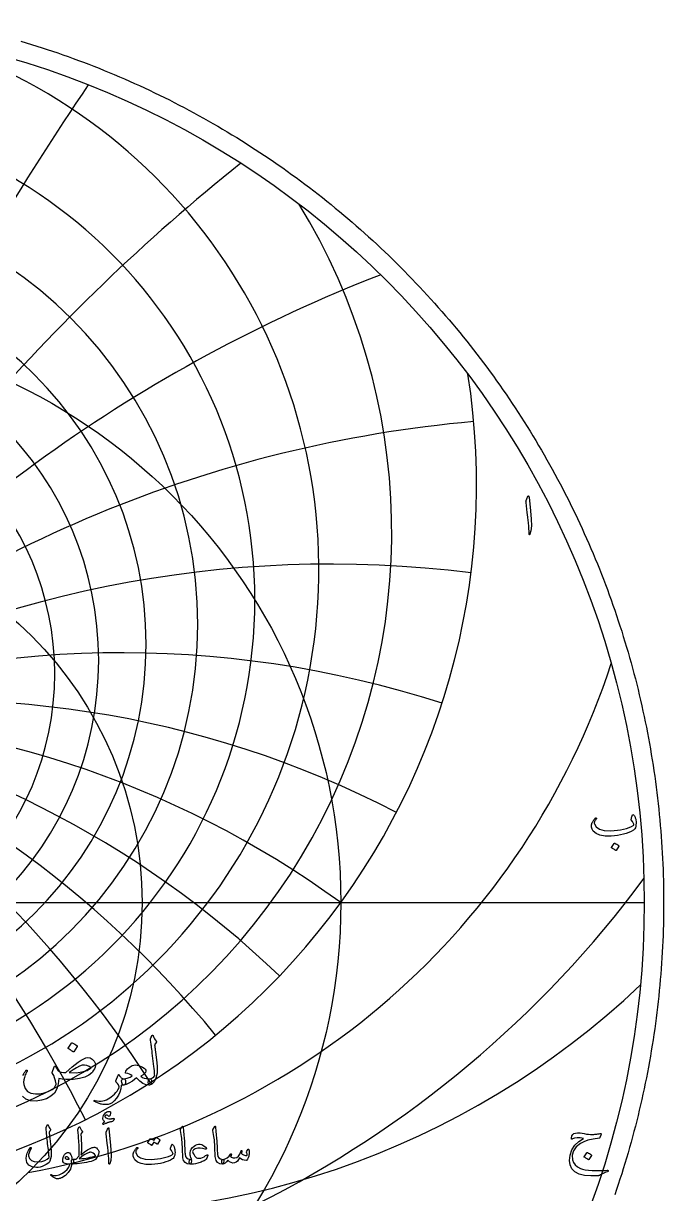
# Model space of a CAD drawing. Header units: millimetres. Extents: x -68 to 68, y -68 to 70.
# Drawn here: x 19.7 to 68.5, y -22.2 to 67 of the extents above; entities that cross this region are included whole.
import ezdxf

# ---------------------------------------------------------------- set-up
doc = ezdxf.new("R2010")
doc.units = ezdxf.units.MM
for name, color, linetype in [('CUT_OUTER', 1, 'Continuous'), ('ENGRAVE', 7, 'Continuous'), ('ENGRAVE_FINE', 8, 'Continuous'), ('TEXT', 5, 'Continuous')]:
    doc.layers.add(name, color=color, linetype=linetype)

msp = doc.modelspace()

# ---------------------------------------------------------------- linework, layer by layer
at = {"layer": 'CUT_OUTER'}
msp.add_lwpolyline([(19.4748, 65.6472), (19.8772, 65.5265), (20.2789, 65.4033), (20.6799, 65.2776), (21.08, 65.1495), (21.4794, 65.0189), (21.8779, 64.8859), (22.2756, 64.7505), (22.6725, 64.6126), (23.0685, 64.4722), (23.4637, 64.3295), (23.858, 64.1843), (24.2513, 64.0367), (24.6438, 63.8867), (25.0354, 63.7343), (25.4259, 63.5795), (25.8156, 63.4222), (26.2042, 63.2627), (26.5919, 63.1007), (26.9786, 62.9363), (27.3643, 62.7696), (27.7489, 62.6005), (28.1325, 62.4291), (28.515, 62.2553), (28.8965, 62.0791), (29.2768, 61.9007), (29.6561, 61.7199), (30.0342, 61.5367), (30.4113, 61.3513), (30.7871, 61.1635), (31.1618, 60.9735), (31.5354, 60.7811), (31.9077, 60.5865), (32.2789, 60.3896), (32.6488, 60.1904), (33.0175, 59.9889), (33.385, 59.7852), (33.7512, 59.5792), (34.1161, 59.371), (34.4798, 59.1605), (34.8421, 58.9479), (35.2032, 58.733), (35.5629, 58.5159), (35.9213, 58.2965), (36.2783, 58.075), (36.634, 57.8513), (36.9882, 57.6255), (37.3411, 57.3974), (37.6926, 57.1672), (38.0427, 56.9349), (38.3913, 56.7004), (38.7385, 56.4638), (39.0842, 56.225), (39.4285, 55.9841), (39.7712, 55.7411), (40.1125, 55.4961), (40.4523, 55.2489), (40.7905, 54.9996), (41.1272, 54.7483), (41.4624, 54.4949), (41.796, 54.2395), (42.128, 53.982), (42.4584, 53.7225), (42.7873, 53.461), (43.1145, 53.1974), (43.4401, 52.9319), (43.764, 52.6644), (44.0864, 52.3948), (44.407, 52.1233), (44.726, 51.8499), (45.0433, 51.5745), (45.3589, 51.2971), (45.6728, 51.0178), (45.985, 50.7366), (46.2954, 50.4535), (46.6042, 50.1685), (46.9111, 49.8816), (47.2163, 49.5928), (47.5197, 49.3022), (47.8213, 49.0097), (48.1211, 48.7153), (48.4191, 48.4191), (48.7153, 48.1211), (49.0097, 47.8213), (49.3022, 47.5197), (49.5928, 47.2163), (49.8816, 46.9111), (50.1685, 46.6042), (50.4535, 46.2954), (50.7366, 45.985), (51.0178, 45.6728), (51.2971, 45.3589), (51.5745, 45.0433), (51.8499, 44.726), (52.1233, 44.407), (52.3948, 44.0864), (52.6644, 43.764), (52.9319, 43.4401), (53.1974, 43.1145), (53.461, 42.7873), (53.7225, 42.4584), (53.982, 42.128), (54.2395, 41.796), (54.4949, 41.4624), (54.7483, 41.1272), (54.9996, 40.7905), (55.2489, 40.4523), (55.4961, 40.1125), (55.7411, 39.7712), (55.9841, 39.4285), (56.225, 39.0842), (56.4638, 38.7385), (56.7004, 38.3913), (56.9349, 38.0427), (57.1672, 37.6926), (57.3974, 37.3411), (57.6255, 36.9882), (57.8513, 36.634), (58.075, 36.2783), (58.2965, 35.9213), (58.5159, 35.5629), (58.733, 35.2032), (58.9479, 34.8421), (59.1605, 34.4798), (59.371, 34.1161), (59.5792, 33.7512), (59.7852, 33.385), (59.9889, 33.0175), (60.1904, 32.6488), (60.3896, 32.2789), (60.5865, 31.9077), (60.7811, 31.5354), (60.9735, 31.1618), (61.1635, 30.7871), (61.3513, 30.4113), (61.5367, 30.0342), (61.7199, 29.6561), (61.9007, 29.2768), (62.0791, 28.8965), (62.2553, 28.515), (62.4291, 28.1325), (62.6005, 27.7489), (62.7696, 27.3643), (62.9363, 26.9786), (63.1007, 26.5919), (63.2627, 26.2042), (63.4222, 25.8156), (63.5795, 25.4259), (63.7343, 25.0354), (63.8867, 24.6438), (64.0367, 24.2513), (64.1843, 23.858), (64.3295, 23.4637), (64.4722, 23.0685), (64.6126, 22.6725), (64.7505, 22.2756), (64.8859, 21.8779), (65.0189, 21.4794), (65.1495, 21.08), (65.2776, 20.6799), (65.4033, 20.2789), (65.5265, 19.8772), (65.6472, 19.4748), (65.7655, 19.0716), (65.8813, 18.6677), (65.9946, 18.2632), (66.1054, 17.8579), (66.2137, 17.4519), (66.3196, 17.0453), (66.4229, 16.6381), (66.5237, 16.2302), (66.6221, 15.8217), (66.7179, 15.4126), (66.8112, 15.003), (66.902, 14.5927), (66.9903, 14.182), (67.076, 13.7706), (67.1593, 13.3588), (67.24, 12.9465), (67.3181, 12.5337), (67.3938, 12.1204), (67.4669, 11.7066), (67.5374, 11.2924), (67.6055, 10.8778), (67.6709, 10.4628), (67.7339, 10.0474), (67.7942, 9.6316), (67.8521, 9.2154), (67.9073, 8.7989), (67.96, 8.3821), (68.0102, 7.9649), (68.0578, 7.5475), (68.1028, 7.1297), (68.1453, 6.7117), (68.1852, 6.2935), (68.2225, 5.875), (68.2573, 5.4563), (68.2895, 5.0373), (68.3191, 4.6182), (68.3461, 4.1989), (68.3706, 3.7795), (68.3925, 3.3599), (68.4118, 2.9402), (68.4286, 2.5204), (68.4428, 2.1005), (68.4544, 1.6805), (68.4634, 1.2604), (68.4698, 0.8403), (68.4737, 0.4202), (68.475, 0), (68.4737, -0.4202), (68.4698, -0.8403), (68.4634, -1.2604), (68.4544, -1.6805), (68.4428, -2.1005), (68.4286, -2.5204), (68.4118, -2.9402), (68.3925, -3.3599), (68.3706, -3.7795), (68.3461, -4.1989), (68.3191, -4.6182), (68.2895, -5.0373), (68.2573, -5.4563), (68.2225, -5.875), (68.1852, -6.2935), (68.1453, -6.7117), (68.1028, -7.1297), (68.0578, -7.5475), (68.0102, -7.9649), (67.96, -8.3821), (67.9073, -8.7989), (67.8521, -9.2154), (67.7942, -9.6316), (67.7339, -10.0474), (67.6709, -10.4628), (67.6055, -10.8778), (67.5374, -11.2924), (67.4669, -11.7066), (67.3938, -12.1204), (67.3181, -12.5337), (67.24, -12.9465), (67.1593, -13.3588), (67.076, -13.7706), (66.9903, -14.182), (66.902, -14.5927), (66.8112, -15.003), (66.7179, -15.4126), (66.6221, -15.8217), (66.5237, -16.2302), (66.4229, -16.6381), (66.3196, -17.0453), (66.2137, -17.4519), (66.1054, -17.8579), (65.9946, -18.2632), (65.8813, -18.6677), (65.7655, -19.0716), (65.6472, -19.4748), (65.5265, -19.8772), (65.4033, -20.2789), (65.2776, -20.6799), (65.1495, -21.08), (65.0189, -21.4794), (64.8859, -21.8779), (64.7505, -22.2756)], dxfattribs=at)
at = {"layer": 'ENGRAVE'}
msp.add_lwpolyline([(0, 0), (67, 0)], dxfattribs=at)
for radius in [67, 43.8575, 28.7086]:
    msp.add_circle((0, 0), radius, dxfattribs=at)
for centre, radius, start, end in [((0, 25.3496), 42.185, 270, 75.098871), ((0, 23.0572), 37.3074, 270, 90), ((0, 21.204), 32.9555, 270, 90), ((0, 28.2184), 47.745, 270, 31.630393), ((0, 19.6932), 29.0154, 270, 90), ((0, 18.4556), 25.4019, 270, 90), ((0, 31.8643), 54.2108, 270, 8.906013), ((0, 17.4399), 22.0495, 270, 90), ((9.6843, 36.1425), 57.6502, 280.3314, 341.8827), ((0, -60.3647), 74.6148, 54, 90), ((0, -60.3647), 74.6148, 54, 90), ((22.9781, 39.7993), 63.5253, 264.257556, 313.498597)]:
    msp.add_arc(centre, radius, start, end, dxfattribs=at)
at = {"layer": 'ENGRAVE_FINE'}
for centre, radius, start, end in [((205.0025, -60.3647), 218.1591, 145.781376, 160), ((205.0025, -60.3647), 218.1591, 145.781376, 160), ((129.2367, -60.3647), 149.2296, 128.54581, 150), ((129.2367, -60.3647), 149.2296, 128.54581, 150), ((88.9225, -60.3647), 116.0801, 111.221729, 140), ((88.9225, -60.3647), 116.0801, 111.221729, 140), ((62.6093, -60.3647), 97.4027, 95.071728, 130), ((62.6093, -60.3647), 97.4027, 95.071728, 130), ((43.0789, -60.3647), 86.1578, 82.858349, 120), ((43.0789, -60.3647), 86.1578, 82.858349, 120), ((27.1576, -60.3647), 79.4034, 72.085097, 110), ((27.1576, -60.3647), 79.4034, 72.085097, 110), ((13.1566, -60.3647), 75.7659, 62.534658, 100), ((13.1566, -60.3647), 75.7659, 62.534658, 100), ((-62.6093, -60.3647), 97.4027, 26.730809, 50), ((-43.0789, -60.3647), 86.1578, 32.785093, 60), ((-27.1576, -60.3647), 79.4034, 39.270113, 70), ((-13.1566, -60.3647), 75.7659, 46.297545, 80), ((-13.1566, -60.3647), 75.7659, 46.297545, 80), ((-27.1576, -60.3647), 79.4034, 39.270113, 70), ((-43.0789, -60.3647), 86.1578, 32.785093, 60), ((-62.6093, -60.3647), 97.4027, 26.730809, 50), ((0, 51.5576), 83.4219, 270, 323.403035)]:
    msp.add_arc(centre, radius, start, end, dxfattribs=at)
at = {"layer": 'TEXT'}
for points in [[(58.107, 30.8875), (58.1477, 30.9663), (58.1805, 30.994), (58.2052, 30.9705), (58.222, 30.896), (58.3199, 29.8528), (58.3782, 29.2125), (58.3913, 28.701), (58.359, 28.3183), (58.2816, 28.0644), (58.2675, 28.0436), (58.255, 28.0325), (58.2441, 28.0309), (58.2348, 28.0389), (58.2273, 28.0514), (58.222, 28.0676), (58.2188, 28.0876), (58.2177, 28.1112), (58.2177, 28.2957), (58.2092, 28.4913), (58.1922, 28.6981), (58.1666, 28.916), (58.161, 28.973), (58.1443, 29.1268), (58.1163, 29.3775), (58.0772, 29.725), (57.9835, 30.4958), (57.9814, 30.5367), (57.9835, 30.5745), (57.9899, 30.6091), (58.0006, 30.6405)], [(66.1962, 6.6754), (66.2248, 6.6395), (66.251, 6.5998), (66.2748, 6.5565), (66.2962, 6.5094), (66.3153, 6.4588), (66.3319, 6.405), (66.3461, 6.3481), (66.358, 6.2879), (66.3734, 6.1671), (66.3771, 6.0474), (66.3692, 5.9287), (66.3495, 5.811), (66.3197, 5.7062), (66.2813, 5.6215), (66.2345, 5.5571), (66.1791, 5.513), (66.0035, 5.4201), (65.8172, 5.3373), (65.6203, 5.2647), (65.4127, 5.2021), (65.1945, 5.1502), (64.9656, 5.1095), (64.7261, 5.08), (64.4759, 5.0616), (64.007, 5.0664), (63.6222, 5.1319), (63.3215, 5.258), (63.1048, 5.4448), (63.0159, 5.5909), (62.975, 5.7482), (62.9819, 5.9167), (63.0367, 6.0963), (63.0552, 6.135), (63.0766, 6.1746), (63.101, 6.2149), (63.1282, 6.256), (63.1584, 6.2979), (63.1916, 6.3406), (63.2276, 6.3841), (63.2666, 6.4284), (63.2797, 6.441), (63.2932, 6.4487), (63.3073, 6.4516), (63.322, 6.4497), (63.3318, 6.446), (63.3401, 6.4391), (63.3467, 6.429), (63.3518, 6.4157), (63.3542, 6.4032), (63.3529, 6.3912), (63.3478, 6.3797), (63.339, 6.3688), (63.3026, 6.3255), (63.2698, 6.2805), (63.2408, 6.2339), (63.2155, 6.1857), (63.1982, 6.1397), (63.1889, 6.0953), (63.1876, 6.0524), (63.1942, 6.0112), (63.3273, 5.7703), (63.5775, 5.6013), (63.9447, 5.5042), (64.4291, 5.4789), (64.6953, 5.4891), (64.9491, 5.5114), (65.1903, 5.5456), (65.4191, 5.5917), (65.6356, 5.6499), (65.8401, 5.72), (66.0326, 5.8021), (66.2132, 5.8962), (66.1956, 5.984), (66.1557, 6.0814), (66.0935, 6.1884), (66.0088, 6.305), (66.0062, 6.3161), (66.0067, 6.3369), (66.0104, 6.3672), (66.0173, 6.4072), (66.0192, 6.4111), (66.0205, 6.4146), (66.0213, 6.4175), (66.0216, 6.4199), (66.0354, 6.4742), (66.0557, 6.5349), (66.0823, 6.602), (66.1153, 6.6754), (66.1299, 6.6978), (66.1483, 6.7052), (66.1704, 6.6978), (66.1962, 6.6754)], [(64.7101, 4.5081), (64.7154, 4.5134), (64.7229, 4.5166), (64.7325, 4.5176), (64.7442, 4.5166), (64.8269, 4.483), (64.9049, 4.4421), (64.9781, 4.3936), (65.0465, 4.3377), (65.0532, 4.3292), (65.0561, 4.3207), (65.0553, 4.3122), (65.0508, 4.3037), (64.8506, 3.9801), (64.8432, 3.9723), (64.8336, 3.9705), (64.8219, 3.9745), (64.8081, 3.9843), (64.7961, 3.9928), (64.7772, 4.0056), (64.7514, 4.0226), (64.7186, 4.0439), (64.6784, 4.0695), (64.6303, 4.0993), (64.5741, 4.1334), (64.51, 4.1717), (64.5015, 4.1781), (64.4972, 4.1844), (64.4972, 4.1908), (64.5015, 4.1972)], [(23.3262, -10.71), (23.3329, -10.7034), (23.3422, -10.6994), (23.3542, -10.698), (23.3688, -10.6994), (23.4722, -10.7413), (23.5697, -10.7925), (23.6612, -10.8531), (23.7467, -10.9229), (23.755, -10.9336), (23.7587, -10.9442), (23.7577, -10.9549), (23.752, -10.9655), (23.5019, -11.37), (23.4925, -11.3797), (23.4806, -11.382), (23.4659, -11.377), (23.4486, -11.3647), (23.4337, -11.3541), (23.41, -11.3381), (23.3778, -11.3168), (23.3369, -11.2902), (23.2866, -11.2582), (23.2264, -11.221), (23.1562, -11.1784), (23.076, -11.1305), (23.0654, -11.1225), (23.0601, -11.1145), (23.0601, -11.1066), (23.0654, -11.0986)], [(29.3514, -10.396), (29.3873, -10.3092), (29.4152, -10.2403), (29.4352, -10.1894), (29.4472, -10.1565), (29.4565, -10.1355), (29.4685, -10.1205), (29.4831, -10.1116), (29.5004, -10.1086), (29.52, -10.1119), (29.5363, -10.1219), (29.5493, -10.1385), (29.559, -10.1618), (29.6032, -10.2759), (29.6561, -10.3787), (29.7176, -10.4702), (29.7878, -10.5503), (29.8074, -10.576), (29.8131, -10.6049), (29.8048, -10.6372), (29.7825, -10.6728), (29.6654, -10.8378), (29.6734, -10.9116), (29.6814, -10.9841), (29.6894, -11.0553), (29.6973, -11.1252), (29.7053, -11.1937), (29.7133, -11.2609), (29.7213, -11.3268), (29.7293, -11.3913), (29.8028, -11.9888), (29.8477, -12.4558), (29.864, -12.7925), (29.8517, -12.9987), (29.7512, -13.373), (29.6202, -13.6494), (29.4585, -13.8281), (29.2662, -13.9089), (29.2609, -13.9089), (29.2556, -13.9089), (29.2502, -13.9089), (29.2449, -13.9089), (29.2133, -13.879), (29.193, -13.8104), (29.184, -13.7033), (29.1864, -13.5576), (29.1914, -13.5037), (29.2063, -13.4645), (29.2313, -13.4398), (29.2662, -13.4299), (29.4013, -13.4029), (29.5137, -13.354), (29.6035, -13.2832), (29.6707, -13.1903), (29.6662, -13.0789), (29.6581, -12.9522), (29.6463, -12.8101), (29.6308, -12.6528), (29.612, -12.4808), (29.5902, -12.2948), (29.5654, -12.0949), (29.5377, -11.881), (29.512, -11.6707), (29.4884, -11.4818), (29.4668, -11.3141), (29.4472, -11.1678), (29.4302, -11.0427), (29.4166, -10.9389), (29.4063, -10.8564), (29.3993, -10.7952), (29.346, -10.4918), (29.3444, -10.4619), (29.3447, -10.4359), (29.347, -10.414), (29.3514, -10.396)], [(24.8325, -12.6049), (24.6692, -12.4804), (24.4985, -12.4053), (24.3205, -12.3793), (24.1352, -12.4026), (23.9343, -12.4735), (23.7041, -12.5902), (23.4446, -12.7529), (23.1559, -12.9615), (23.6818, -12.9631), (24.1366, -12.9043), (24.5201, -12.7848), (24.8325, -12.6049)], [(29.2662, -13.4299), (29.3441, -13.4415), (29.3966, -13.4764), (29.4239, -13.5346), (29.4259, -13.6161), (29.3999, -13.7422), (29.3647, -13.833), (29.3201, -13.8886), (29.2662, -13.9089), (29.021, -13.8866), (28.7752, -13.7878), (28.5287, -13.6125), (28.2815, -13.3607), (27.9698, -13.6025), (27.7054, -13.7745), (27.4881, -13.8766), (27.3181, -13.9089), (27.2619, -13.8963), (27.2157, -13.8583), (27.1794, -13.7951), (27.1531, -13.7066), (27.1455, -13.5895), (27.1704, -13.5044), (27.228, -13.4511), (27.3181, -13.4299), (27.4001, -13.4219), (27.4811, -13.4086), (27.5612, -13.3899), (27.6402, -13.366), (27.7182, -13.3364), (27.7952, -13.3008), (27.8712, -13.2592), (27.9462, -13.2116), (27.8541, -13.1365), (27.7426, -13.0759), (27.6119, -13.03), (27.4619, -12.9987), (27.4482, -12.9931), (27.4392, -12.9814), (27.4349, -12.9638), (27.4352, -12.9402), (27.4605, -12.8587), (27.5151, -12.7685), (27.5989, -12.6697), (27.712, -12.5623), (27.9479, -12.4209), (28.1977, -12.3693), (28.4615, -12.4076), (28.7393, -12.5357), (28.857, -12.6175), (28.9389, -12.698), (28.9848, -12.7772), (28.9948, -12.855), (28.9655, -12.9389), (28.8936, -13.0307), (28.7792, -13.1305), (28.6222, -13.2382), (28.7343, -13.3221), (28.879, -13.382), (29.0563, -13.4179), (29.2662, -13.4299)], [(26.7167, -13.5789), (26.8817, -13.1531), (26.9, -13.1192), (26.9176, -13.1025), (26.9346, -13.1032), (26.9509, -13.1211), (26.9955, -13.1957), (27.0387, -13.2595), (27.0806, -13.3128), (27.1212, -13.3553), (27.1658, -13.3879), (27.2144, -13.4112), (27.2669, -13.4252), (27.3235, -13.4299), (27.3794, -13.4445), (27.4193, -13.4884), (27.4432, -13.5616), (27.4512, -13.6641), (27.4432, -13.7672), (27.4193, -13.8424), (27.3794, -13.8896), (27.3235, -13.9089), (27.2806, -13.9109), (27.237, -13.9116), (27.1927, -13.9109), (27.1478, -13.9089), (27.1402, -13.9109), (27.1332, -13.9169), (27.1269, -13.9269), (27.1212, -13.9408), (27.0926, -14.1927), (27.0227, -14.4372), (26.9116, -14.6743), (26.7593, -14.9042), (26.5893, -15.1041), (26.4253, -15.2515), (26.2673, -15.3463), (26.1152, -15.3886), (25.9722, -15.3995), (25.8411, -15.4005), (25.722, -15.3916), (25.6149, -15.3726), (25.5625, -15.358), (25.5065, -15.3407), (25.4468, -15.3207), (25.3834, -15.2981), (25.3167, -15.2721), (25.247, -15.2422), (25.1743, -15.2083), (25.0986, -15.1703), (25.0797, -15.1617), (25.0654, -15.1517), (25.0557, -15.1404), (25.0507, -15.1278), (25.0474, -15.1108), (25.0481, -15.0972), (25.0527, -15.0868), (25.0614, -15.0799), (25.0727, -15.0735), (25.0853, -15.0705), (25.0993, -15.0709), (25.1146, -15.0745), (25.2823, -15.1085), (25.4393, -15.1251), (25.5856, -15.1244), (25.7214, -15.1065), (25.8556, -15.071), (25.9868, -15.0233), (26.1151, -14.9633), (26.2403, -14.8909), (26.3629, -14.8066), (26.4832, -14.7106), (26.6011, -14.603), (26.7167, -14.4837), (26.8035, -14.375), (26.8724, -14.2668), (26.9233, -14.1594), (26.9562, -14.0526), (26.9466, -13.9781), (26.907, -13.8929), (26.8374, -13.7971), (26.738, -13.6907), (26.7207, -13.6677), (26.7114, -13.6414), (26.71, -13.6118), (26.7167, -13.5789)], [(26.4412, -16.6899), (26.3892, -16.6997), (26.341, -16.7089), (26.2964, -16.7176), (26.2556, -16.7259), (26.2188, -16.7339), (26.1863, -16.7418), (26.1579, -16.7498), (26.1339, -16.7578), (26.1094, -16.7669), (26.08, -16.7783), (26.0455, -16.7919), (26.0061, -16.8077), (25.9617, -16.826), (25.9123, -16.8471), (25.8579, -16.8709), (25.7985, -16.8975), (25.7743, -16.9055), (25.7536, -16.9055), (25.7364, -16.8975), (25.7227, -16.8816), (25.7145, -16.8424), (25.7377, -16.7967), (25.7923, -16.7446), (25.8784, -16.6859), (25.8125, -16.6485), (25.7626, -16.6081), (25.7287, -16.5647), (25.7107, -16.5183), (25.7072, -16.4307), (25.7287, -16.3357), (25.7751, -16.2331), (25.8465, -16.1231), (25.9315, -16.0245), (26.0191, -15.9564), (26.1092, -15.9187), (26.2017, -15.9115), (26.2534, -15.9245), (26.2886, -15.9514), (26.3073, -15.9923), (26.3095, -16.0472), (26.3005, -16.1066), (26.2856, -16.161), (26.2646, -16.2104), (26.2377, -16.2548), (26.2107, -16.286), (26.1858, -16.2997), (26.1628, -16.296), (26.1419, -16.2748), (26.1179, -16.2431), (26.09, -16.2199), (26.058, -16.2052), (26.0221, -16.1989), (25.9844, -16.1989), (25.9512, -16.2069), (25.9225, -16.2229), (25.8983, -16.2468), (25.8806, -16.2758), (25.8754, -16.3027), (25.8826, -16.3277), (25.9023, -16.3506), (25.9762, -16.4053), (26.066, -16.4454), (26.1718, -16.4711), (26.2935, -16.4824), (26.3042, -16.482), (26.316, -16.4809), (26.3291, -16.479), (26.3434, -16.4764), (26.359, -16.4733), (26.3759, -16.4699), (26.394, -16.4663), (26.4133, -16.4624), (26.4343, -16.4585), (26.4532, -16.4549), (26.4702, -16.4515), (26.4852, -16.4484), (26.4984, -16.4458), (26.5101, -16.4439), (26.5203, -16.4428), (26.5291, -16.4424), (26.5455, -16.4442), (26.559, -16.4494), (26.5695, -16.4582), (26.577, -16.4704), (26.5817, -16.4821), (26.584, -16.4933), (26.5837, -16.5041), (26.581, -16.5143), (26.5423, -16.5866), (26.5061, -16.64), (26.4724, -16.6745), (26.4412, -16.6899)], [(21.4753, -16.9614), (21.4823, -16.9492), (21.4913, -16.9404), (21.5022, -16.9352), (21.5152, -16.9334), (21.5282, -16.9357), (21.5392, -16.9424), (21.5481, -16.9537), (21.5551, -16.9694), (21.5923, -17.0609), (21.632, -17.14), (21.6741, -17.2066), (21.7188, -17.2608), (21.732, -17.2802), (21.7358, -17.3027), (21.73, -17.3282), (21.7148, -17.3566), (21.7051, -17.3703), (21.6958, -17.3835), (21.6871, -17.3963), (21.6789, -17.4085), (21.6711, -17.42), (21.6639, -17.4304), (21.6572, -17.4399), (21.6509, -17.4484), (21.6404, -17.4639), (21.633, -17.4823), (21.6285, -17.5038), (21.627, -17.5282), (21.6317, -17.5972), (21.638, -17.6725), (21.6457, -17.7539), (21.6549, -17.8416), (21.6654, -17.9355), (21.6769, -18.0357), (21.6893, -18.1421), (21.7028, -18.2548), (21.7179, -18.3672), (21.7313, -18.4728), (21.7429, -18.5718), (21.7527, -18.664), (21.7611, -18.7497), (21.7682, -18.8291), (21.7741, -18.9023), (21.7787, -18.9693), (21.7839, -19.1677), (21.7677, -19.3556), (21.73, -19.5329), (21.6709, -19.6999), (21.6133, -19.7979), (21.5242, -19.8885), (21.4037, -19.9716), (21.2517, -20.0472), (21.0871, -20.1098), (20.9324, -20.1539), (20.7877, -20.1796), (20.6529, -20.1869), (20.3156, -20.1405), (20.0741, -20.0132), (19.9284, -19.8051), (19.8785, -19.5162), (19.896, -19.3009), (19.9524, -19.0901), (20.0477, -18.8838), (20.1819, -18.6819), (20.1921, -18.6702), (20.2029, -18.663), (20.2141, -18.6602), (20.2258, -18.662), (20.2383, -18.6667), (20.2478, -18.6729), (20.2542, -18.6807), (20.2577, -18.6899), (20.2602, -18.7036), (20.2597, -18.7168), (20.2562, -18.7296), (20.2498, -18.7418), (20.1582, -18.9202), (20.0951, -19.0721), (20.0604, -19.1976), (20.0542, -19.2967), (20.1208, -19.51), (20.2647, -19.6589), (20.486, -19.7435), (20.7847, -19.7637), (21.0539, -19.7345), (21.2827, -19.6669), (21.471, -19.5609), (21.619, -19.4164), (21.6159, -19.3467), (21.6105, -19.2652), (21.6029, -19.1721), (21.593, -19.0671), (21.5807, -18.9502), (21.5656, -18.8211), (21.5478, -18.6798), (21.5272, -18.5262), (21.5077, -18.3678), (21.4893, -18.2119), (21.4718, -18.0584), (21.4553, -17.9075), (21.4401, -17.759), (21.4264, -17.6131), (21.4142, -17.4696), (21.4034, -17.3286), (21.3875, -17.1929), (21.3882, -17.1775), (21.3905, -17.163), (21.3942, -17.1495), (21.3994, -17.137)], [(23.9104, -17.1051), (23.9198, -17.0949), (23.9283, -17.0881), (23.9358, -17.0849), (23.9423, -17.0851), (23.95, -17.0886), (23.9573, -17.0951), (23.964, -17.1046), (23.9702, -17.1171), (23.9956, -17.171), (24.0196, -17.2209), (24.0425, -17.2668), (24.0641, -17.3087), (24.0846, -17.3461), (24.1045, -17.3785), (24.1236, -17.406), (24.1419, -17.4284), (24.1554, -17.4469), (24.1599, -17.4664), (24.1554, -17.4868), (24.1419, -17.5083), (24.0621, -17.6081), (24.0518, -17.6253), (24.0451, -17.645), (24.0418, -17.6672), (24.0421, -17.6919), (24.0551, -17.8803), (24.066, -18.0462), (24.075, -18.1897), (24.082, -18.3107), (24.0873, -18.4095), (24.091, -18.4863), (24.0932, -18.5412), (24.094, -18.5741), (24.0931, -18.6714), (24.0905, -18.7638), (24.0861, -18.8511), (24.08, -18.9334), (24.0724, -19.0108), (24.0636, -19.0831), (24.0534, -19.1505), (24.0421, -19.2128), (24.3133, -19.0053), (24.5481, -18.8456), (24.7464, -18.7338), (24.9083, -18.6699), (24.9805, -18.653), (25.0451, -18.646), (25.1022, -18.649), (25.1519, -18.662), (25.222, -18.6984), (25.2886, -18.7558), (25.3517, -18.8341), (25.4113, -18.9334), (25.4206, -18.9571), (25.4243, -18.9843), (25.4226, -19.015), (25.4153, -19.0492), (25.3757, -19.1719), (25.3285, -19.2887), (25.2739, -19.3995), (25.2117, -19.5043), (25.1514, -19.5716), (25.066, -19.63), (24.9558, -19.6794), (24.8205, -19.7198), (24.6395, -19.7599), (24.4598, -19.7962), (24.2812, -19.8287), (24.104, -19.8575), (23.9282, -19.8824), (23.7542, -19.9029), (23.5819, -19.9193), (23.4114, -19.9314), (23.3922, -19.9259), (23.3744, -19.9094), (23.3582, -19.882), (23.3435, -19.8436), (23.3305, -19.7964), (23.3235, -19.7508), (23.3226, -19.7066), (23.3275, -19.6639), (23.3388, -19.6268), (23.3565, -19.5991), (23.3807, -19.5809), (23.4114, -19.5721), (23.4522, -19.5699), (23.4907, -19.5671), (23.527, -19.5639), (23.5611, -19.5601), (23.5929, -19.5564), (23.6224, -19.5532), (23.6498, -19.5504), (23.6748, -19.5482), (23.8984, -19.3326), (23.9004, -19.3232), (23.9024, -19.3111), (23.9044, -19.2963), (23.9064, -19.2787), (23.9084, -19.2584), (23.9104, -19.2353), (23.9124, -19.2095), (23.9144, -19.1809), (23.9161, -19.1498), (23.9173, -19.1165), (23.9181, -19.081), (23.9183, -19.0432), (23.9183, -19.0034), (23.9183, -18.9619), (23.9183, -18.9186), (23.9183, -18.8735), (23.9178, -18.8226), (23.9164, -18.7618), (23.9139, -18.6909), (23.9104, -18.6101), (23.9059, -18.5197), (23.9004, -18.4204), (23.8939, -18.3122), (23.8864, -18.1949), (23.8692, -17.9347), (23.8535, -17.7288), (23.8393, -17.5774), (23.8265, -17.4803), (23.8163, -17.418), (23.8096, -17.3706), (23.8063, -17.3381), (23.8066, -17.3207), (23.8187, -17.2877), (23.831, -17.2568), (23.8436, -17.2279), (23.8565, -17.2009), (23.8696, -17.1755), (23.8829, -17.151), (23.8965, -17.1276), (23.9104, -17.1051)], [(26.078, -17.2568), (26.1162, -17.1829), (26.1468, -17.157), (26.17, -17.179), (26.1858, -17.2488), (26.2776, -18.2268), (26.3322, -18.8271), (26.3444, -19.3067), (26.3143, -19.6654), (26.2417, -19.9034), (26.2284, -19.9229), (26.2167, -19.9334), (26.2065, -19.9349), (26.1977, -19.9274), (26.1908, -19.9157), (26.1858, -19.9005), (26.1828, -19.8817), (26.1818, -19.8595), (26.1818, -19.6866), (26.1738, -19.5033), (26.1578, -19.3094), (26.1339, -19.1051), (26.1286, -19.0517), (26.1129, -18.9075), (26.0867, -18.6724), (26.05, -18.3466), (25.9622, -17.6241), (25.9602, -17.5856), (25.9622, -17.5502), (25.9682, -17.5178), (25.9782, -17.4883)], [(31.7785, -17.0572), (31.7862, -17.0452), (31.7934, -17.0372), (31.8002, -17.0332), (31.8064, -17.0332), (31.8159, -17.0385), (31.8244, -17.0542), (31.8319, -17.0804), (31.8383, -17.1171), (31.8713, -17.4152), (31.8982, -17.6909), (31.9192, -17.9442), (31.9342, -18.1749), (31.9438, -18.3723), (31.9526, -18.5492), (31.9607, -18.7056), (31.9681, -18.8416), (31.9744, -18.9571), (31.9796, -19.0522), (31.9834, -19.1268), (31.986, -19.1809), (32.0215, -19.3431), (32.0998, -19.4623), (32.2211, -19.5387), (32.3852, -19.5721), (32.4309, -19.5841), (32.4601, -19.612), (32.4728, -19.6559), (32.4691, -19.7158), (32.4504, -19.8101), (32.4302, -19.8775), (32.4084, -19.9179), (32.3852, -19.9314), (32.1542, -19.901), (31.9841, -19.8096), (31.8748, -19.6574), (31.8264, -19.4444), (31.8188, -19.3425), (31.8119, -19.2403), (31.8058, -19.1379), (31.8004, -19.0352), (31.7956, -18.9323), (31.7909, -18.8291), (31.7866, -18.7257), (31.7825, -18.622), (31.775, -18.4243), (31.7645, -18.2463), (31.751, -18.088), (31.7346, -17.9494), (31.7151, -17.8163), (31.6926, -17.6745), (31.6672, -17.5239), (31.6388, -17.3646), (31.635, -17.3359), (31.6358, -17.3097), (31.641, -17.286), (31.6507, -17.2648)], [(34.2495, -17.0572), (34.2572, -17.0452), (34.2644, -17.0372), (34.2712, -17.0332), (34.2774, -17.0332), (34.2869, -17.0385), (34.2954, -17.0542), (34.3029, -17.0804), (34.3094, -17.1171), (34.3423, -17.4152), (34.3692, -17.6909), (34.3902, -17.9442), (34.4052, -18.1749), (34.4148, -18.3723), (34.4236, -18.5492), (34.4317, -18.7056), (34.4391, -18.8416), (34.4455, -18.9571), (34.4506, -19.0522), (34.4544, -19.1268), (34.4571, -19.1809), (34.4925, -19.3431), (34.5708, -19.4623), (34.6921, -19.5387), (34.8562, -19.5721), (34.9019, -19.5841), (34.9311, -19.612), (34.9438, -19.6559), (34.9401, -19.7158), (34.9214, -19.8101), (34.9012, -19.8775), (34.8795, -19.9179), (34.8562, -19.9314), (34.6252, -19.901), (34.4551, -19.8096), (34.3458, -19.6574), (34.2974, -19.4444), (34.2898, -19.3425), (34.2829, -19.2403), (34.2768, -19.1379), (34.2714, -19.0352), (34.2666, -18.9323), (34.262, -18.8291), (34.2576, -18.7257), (34.2535, -18.622), (34.246, -18.4243), (34.2355, -18.2463), (34.222, -18.088), (34.2056, -17.9494), (34.1861, -17.8163), (34.1636, -17.6745), (34.1382, -17.5239), (34.1098, -17.3646), (34.106, -17.3359), (34.1068, -17.3097), (34.112, -17.286), (34.1217, -17.2648)], [(63.7247, -17.6824), (63.6225, -17.9124), (63.6132, -17.9276), (63.6023, -17.939), (63.5898, -17.9467), (63.5757, -17.9507), (63.1033, -18.0252), (62.7081, -18.1168), (62.3901, -18.2254), (62.1492, -18.351), (61.8115, -18.6264), (61.5946, -18.929), (61.4985, -19.2587), (61.5233, -19.6156), (61.5983, -19.8088), (61.7255, -19.9797), (61.9049, -20.1282), (62.1364, -20.2543), (62.2991, -20.3107), (62.5016, -20.3565), (62.744, -20.3916), (63.0264, -20.4161), (63.1765, -20.4233), (63.3244, -20.4278), (63.4703, -20.4297), (63.614, -20.4289), (63.755, -20.4257), (63.8929, -20.4204), (64.0276, -20.4129), (64.159, -20.4034), (64.1899, -20.4012), (64.2144, -20.4034), (64.2325, -20.4097), (64.2442, -20.4204), (64.2506, -20.4334), (64.2527, -20.447), (64.2506, -20.4611), (64.2442, -20.4757), (64.2395, -20.4836), (64.2341, -20.4901), (64.2278, -20.4953), (64.2208, -20.4992), (64.2132, -20.5025), (64.2053, -20.5061), (64.1972, -20.5099), (64.1888, -20.5141), (64.0661, -20.5532), (63.9578, -20.5939), (63.8639, -20.6362), (63.7843, -20.6801), (63.7334, -20.7118), (63.6869, -20.7387), (63.645, -20.7608), (63.6076, -20.7781), (63.5753, -20.7914), (63.5485, -20.8015), (63.5274, -20.8084), (63.5118, -20.8121), (62.9295, -20.8337), (62.4345, -20.7919), (62.0268, -20.6868), (61.7064, -20.5183), (61.4748, -20.2873), (61.3381, -19.9988), (61.296, -19.6529), (61.3487, -19.2494), (61.4882, -18.843), (61.7064, -18.4968), (62.0034, -18.2107), (62.3792, -17.9848), (62.113, -17.9339), (61.881, -17.922), (61.683, -17.9488), (61.519, -18.0146), (61.5047, -18.0199), (61.4913, -18.0231), (61.4791, -18.0242), (61.4679, -18.0231), (61.4586, -18.0196), (61.452, -18.0135), (61.448, -18.0047), (61.4466, -17.9933), (61.4525, -17.9403), (61.4615, -17.8879), (61.4738, -17.836), (61.4892, -17.7846), (61.5435, -17.6848), (61.6297, -17.6111), (61.7479, -17.5635), (61.898, -17.5419), (61.993, -17.5427), (62.112, -17.5536), (62.2549, -17.5747), (62.4217, -17.6058), (62.5939, -17.6369), (62.7528, -17.658), (62.8984, -17.6689), (63.0306, -17.6697), (63.0942, -17.6669), (63.1616, -17.6628), (63.2326, -17.6573), (63.3074, -17.6505), (63.3859, -17.6421), (63.4682, -17.6319), (63.5541, -17.6198), (63.6438, -17.6058), (63.6952, -17.6042), (63.7258, -17.6164), (63.7356, -17.6425), (63.7247, -17.6824)], [(31.0519, -18.4464), (31.0788, -18.4801), (31.1033, -18.5172), (31.1257, -18.5579), (31.1457, -18.6021), (31.1636, -18.6495), (31.1792, -18.6999), (31.1925, -18.7533), (31.2036, -18.8097), (31.2181, -18.9229), (31.2216, -19.0352), (31.2141, -19.1465), (31.1956, -19.2568), (31.1677, -19.3551), (31.1318, -19.4344), (31.0879, -19.4948), (31.036, -19.5362), (30.8713, -19.6233), (30.6967, -19.7009), (30.512, -19.769), (30.3174, -19.8276), (30.1128, -19.8763), (29.8983, -19.9144), (29.6737, -19.9421), (29.4392, -19.9593), (28.9996, -19.9548), (28.6388, -19.8935), (28.3569, -19.7752), (28.1538, -19.6001), (28.0705, -19.4631), (28.032, -19.3156), (28.0385, -19.1577), (28.0899, -18.9893), (28.1073, -18.953), (28.1273, -18.9159), (28.1502, -18.8781), (28.1757, -18.8396), (28.2041, -18.8003), (28.2351, -18.7603), (28.2689, -18.7195), (28.3055, -18.6779), (28.3177, -18.6662), (28.3304, -18.659), (28.3437, -18.6562), (28.3574, -18.658), (28.3666, -18.6615), (28.3743, -18.6679), (28.3806, -18.6774), (28.3853, -18.6899), (28.3876, -18.7016), (28.3863, -18.7129), (28.3816, -18.7236), (28.3733, -18.7338), (28.3392, -18.7745), (28.3085, -18.8166), (28.2813, -18.8603), (28.2576, -18.9055), (28.2414, -18.9486), (28.2326, -18.9903), (28.2314, -19.0305), (28.2376, -19.0691), (28.3624, -19.2949), (28.5969, -19.4534), (28.9412, -19.5444), (29.3953, -19.5681), (29.6449, -19.5585), (29.8828, -19.5377), (30.109, -19.5056), (30.3234, -19.4623), (30.5264, -19.4078), (30.7181, -19.3421), (30.8986, -19.2651), (31.0679, -19.1769), (31.0514, -19.0946), (31.014, -19.0033), (30.9556, -18.903), (30.8763, -18.7937), (30.8738, -18.7832), (30.8743, -18.7638), (30.8778, -18.7353), (30.8843, -18.6979), (30.886, -18.6941), (30.8873, -18.6909), (30.888, -18.6882), (30.8883, -18.6859), (30.9012, -18.635), (30.9202, -18.5781), (30.9452, -18.5153), (30.9761, -18.4464), (30.9898, -18.4254), (31.007, -18.4184), (31.0277, -18.4254), (31.0519, -18.4464)], [(29.7506, -17.9155), (29.7556, -17.9105), (29.7625, -17.9075), (29.7715, -17.9065), (29.7825, -17.9075), (29.8218, -17.9222), (29.8598, -17.9384), (29.8966, -17.9561), (29.9322, -17.9753), (29.9668, -17.9963), (30.0006, -18.0193), (30.0336, -18.0442), (30.0659, -18.0711), (30.0722, -18.0794), (30.0749, -18.0881), (30.0742, -18.0973), (30.0699, -18.1071), (29.8783, -18.4105), (29.8731, -18.4145), (29.8653, -18.4145), (29.8551, -18.4105), (29.8424, -18.4025), (29.8336, -18.3951), (29.8194, -18.385), (29.7997, -18.3722), (29.7745, -18.3566), (29.7436, -18.338), (29.7067, -18.3162), (29.6637, -18.2911), (29.6148, -18.2628), (29.4631, -18.4983), (29.4562, -18.5055), (29.4472, -18.5073), (29.4362, -18.5035), (29.4232, -18.4943), (29.412, -18.4863), (29.3943, -18.4743), (29.3701, -18.4584), (29.3394, -18.4384), (29.3017, -18.4145), (29.2566, -18.3865), (29.2039, -18.3546), (29.1438, -18.3186), (29.1376, -18.3127), (29.1348, -18.3067), (29.1356, -18.3007), (29.1398, -18.2947), (29.3354, -18.0033), (29.3404, -17.9983), (29.3474, -17.9953), (29.3564, -17.9943), (29.3673, -17.9953), (29.4008, -18.0062), (29.4332, -18.0188), (29.4646, -18.0331), (29.4951, -18.0492), (29.5245, -18.0668), (29.553, -18.0856), (29.5804, -18.1057), (29.6069, -18.127)], [(33.7305, -19.2807), (33.6227, -19.5202), (33.609, -19.5439), (33.5958, -19.5631), (33.5831, -19.5779), (33.5708, -19.5881), (33.5087, -19.6306), (33.4421, -19.6704), (33.371, -19.7075), (33.2954, -19.7418), (33.2156, -19.7738), (33.1317, -19.8041), (33.0439, -19.8327), (32.9521, -19.8595), (32.7804, -19.9015), (32.6287, -19.9274), (32.497, -19.9374), (32.3852, -19.9314), (32.3426, -19.9119), (32.3144, -19.8735), (32.3007, -19.8161), (32.3014, -19.7398), (32.3116, -19.6709), (32.3264, -19.62), (32.3456, -19.5871), (32.3693, -19.5721), (32.3733, -19.5721), (32.3773, -19.5721), (32.3813, -19.5721), (32.3852, -19.5721), (32.4149, -19.5751), (32.4441, -19.5761), (32.4728, -19.5751), (32.501, -19.5721), (32.4526, -19.5005), (32.4152, -19.4214), (32.3887, -19.3348), (32.3733, -19.2408), (32.371, -19.0724), (32.4002, -18.9224), (32.4608, -18.7909), (32.5529, -18.6779), (32.6714, -18.5724), (32.7874, -18.4913), (32.901, -18.4347), (33.012, -18.4025), (33.1317, -18.4027), (33.2675, -18.4474), (33.4192, -18.5365), (33.5868, -18.6699), (33.6058, -18.6906), (33.6148, -18.7129), (33.6138, -18.7366), (33.6028, -18.7618), (33.5871, -18.7812), (33.5679, -18.7917), (33.5451, -18.7932), (33.519, -18.7857), (33.3311, -18.7313), (33.1427, -18.7119), (32.9538, -18.7273), (32.7645, -18.7777), (32.6894, -18.8094), (32.6317, -18.8446), (32.5916, -18.8833), (32.5689, -18.9254), (32.5634, -18.9788), (32.5789, -19.0472), (32.6153, -19.1305), (32.6727, -19.2288), (32.7425, -19.3281), (32.8084, -19.4025), (32.8703, -19.4519), (32.9281, -19.4763), (33.0541, -19.4888), (33.1806, -19.4743), (33.3076, -19.4329), (33.4351, -19.3645), (33.5509, -19.2847), (33.6108, -19.2468), (33.6587, -19.2248), (33.6946, -19.2188), (33.7185, -19.2288), (33.7283, -19.241), (33.7335, -19.2538), (33.7343, -19.267), (33.7305, -19.2807)], [(23.3315, -19.9753), (23.238, -20.3039), (23.081, -20.5791), (22.8607, -20.8009), (22.5771, -20.9693), (22.5374, -20.9864), (22.4982, -21.0017), (22.4595, -21.0153), (22.4214, -21.0272), (22.3839, -21.037), (22.3475, -21.0446), (22.3121, -21.05), (22.2777, -21.0531), (22.1918, -21.0409), (22.0781, -20.9962), (21.9364, -20.9191), (21.7667, -20.8096), (21.7485, -20.7939), (21.7378, -20.7787), (21.7345, -20.764), (21.7387, -20.7497), (21.7482, -20.7388), (21.7607, -20.7338), (21.7762, -20.7348), (21.7946, -20.7418), (21.971, -20.7989), (22.1689, -20.7986), (22.3882, -20.741), (22.629, -20.626), (22.8256, -20.4925), (22.9882, -20.3356), (23.117, -20.1552), (23.2118, -19.9514), (23.211, -19.9441), (23.2088, -19.9384), (23.205, -19.9341), (23.1998, -19.9314), (23.0623, -19.9234), (22.9453, -19.9074), (22.8488, -19.8835), (22.7727, -19.8516), (22.7138, -19.8022), (22.6769, -19.7338), (22.6619, -19.6465), (22.6689, -19.5402), (22.6711, -19.5261), (22.6739, -19.5117), (22.6771, -19.4971), (22.6808, -19.4823), (22.6851, -19.467), (22.6898, -19.4509), (22.6951, -19.434), (22.7008, -19.4164), (22.7477, -19.3024), (22.8046, -19.2079), (22.8715, -19.1328), (22.9483, -19.0771), (23.0269, -19.0467), (23.099, -19.0472), (23.1646, -19.0786), (23.2238, -19.141), (23.2754, -19.2278), (23.3146, -19.3286), (23.3413, -19.4434), (23.3555, -19.5721), (23.3633, -19.572), (23.371, -19.5716), (23.3783, -19.571), (23.3854, -19.5701), (23.3925, -19.5692), (23.3999, -19.5686), (23.4075, -19.5683), (23.4154, -19.5681), (23.4423, -19.5739), (23.4633, -19.5911), (23.4782, -19.6198), (23.4872, -19.6599), (23.491, -19.7041), (23.4902, -19.7488), (23.485, -19.7939), (23.4752, -19.8396), (23.4625, -19.8797), (23.4483, -19.9084), (23.4326, -19.9257), (23.4154, -19.9314), (23.3395, -19.9314), (23.339, -19.9386), (23.3375, -19.9484), (23.335, -19.9606), (23.3315, -19.9753)], [(23.1399, -19.5282), (23.098, -19.4551), (23.0521, -19.4035), (23.0022, -19.3733), (22.9483, -19.3645), (22.9161, -19.373), (22.8874, -19.3865), (22.8622, -19.405), (22.8405, -19.4284), (22.8335, -19.4409), (22.8325, -19.4544), (22.8375, -19.4688), (22.8485, -19.4843), (22.8897, -19.5205), (22.9493, -19.5452), (23.0274, -19.5584), (23.124, -19.5601), (23.1339, -19.5581), (23.1399, -19.5522), (23.1419, -19.5422), (23.1399, -19.5282)], [(24.7686, -19.0292), (24.7484, -19.03), (24.7277, -19.0322), (24.7065, -19.036), (24.6848, -19.0412), (24.4887, -19.1183), (24.2956, -19.2258), (24.1055, -19.3638), (23.9183, -19.5322), (24.1052, -19.5147), (24.2826, -19.4943), (24.4505, -19.4708), (24.609, -19.4444), (24.7579, -19.4147), (24.8974, -19.3815), (25.0274, -19.3448), (25.1479, -19.3047), (25.1591, -19.2999), (25.1648, -19.2937), (25.1651, -19.2859), (25.1598, -19.2767), (25.074, -19.1714), (24.9802, -19.0951), (24.8784, -19.0477), (24.7686, -19.0292)], [(36.7923, -18.7937), (36.8011, -18.7877), (36.8113, -18.7897), (36.823, -18.7997), (36.8362, -18.8176), (36.8505, -18.8481), (36.8612, -18.8915), (36.8684, -18.9479), (36.8722, -19.0172), (36.8734, -19.0961), (36.8692, -19.1729), (36.8595, -19.2478), (36.8442, -19.3206), (36.7998, -19.4623), (36.7504, -19.5641), (36.696, -19.626), (36.6367, -19.648), (36.4962, -19.6397), (36.3662, -19.6031), (36.2467, -19.5379), (36.1377, -19.4444), (36.0628, -19.5918), (35.974, -19.7068), (35.8712, -19.7894), (35.7544, -19.8396), (35.6319, -19.8506), (35.5079, -19.8196), (35.3824, -19.7468), (35.2554, -19.632), (35.1527, -19.763), (35.0519, -19.8565), (34.9531, -19.9127), (34.8562, -19.9314), (34.8368, -19.9204), (34.8183, -19.8875), (34.8009, -19.8326), (34.7844, -19.7557), (34.7784, -19.6799), (34.7884, -19.624), (34.8143, -19.5881), (34.8562, -19.5721), (35.0404, -19.5305), (35.2016, -19.4494), (35.3398, -19.3289), (35.455, -19.1689), (35.4613, -19.1602), (35.468, -19.154), (35.4752, -19.1502), (35.483, -19.149), (35.4925, -19.15), (35.5009, -19.153), (35.5084, -19.158), (35.5149, -19.1649), (35.5187, -19.1864), (35.5099, -19.2228), (35.4887, -19.2742), (35.455, -19.3406), (35.4992, -19.3917), (35.5678, -19.4294), (35.6609, -19.4536), (35.7784, -19.4643), (35.9248, -19.4336), (36.0528, -19.3336), (36.1624, -19.1642), (36.2534, -18.9254), (36.2579, -18.9132), (36.2634, -18.9045), (36.2699, -18.8992), (36.2774, -18.8975), (36.2886, -18.8985), (36.2983, -18.9015), (36.3066, -18.9065), (36.3133, -18.9134), (36.3183, -18.9234), (36.3213, -18.9334), (36.3223, -18.9434), (36.3213, -18.9534), (36.2814, -19.121), (36.328, -19.1624), (36.3842, -19.1989), (36.4498, -19.2303), (36.5249, -19.2568), (36.598, -19.274), (36.6536, -19.2777), (36.6918, -19.268), (36.7125, -19.2448), (36.7192, -19.2094), (36.7155, -19.159), (36.7013, -19.0936), (36.6766, -19.0132), (36.6808, -18.9905), (36.7015, -18.9464), (36.7387, -18.8808), (36.7923, -18.7937)], [(62.6261, -19.0621), (62.6314, -19.0567), (62.6389, -19.0535), (62.6485, -19.0525), (62.6602, -19.0535), (62.743, -19.0871), (62.8209, -19.1281), (62.8941, -19.1765), (62.9625, -19.2324), (62.9692, -19.2409), (62.9721, -19.2494), (62.9713, -19.2579), (62.9668, -19.2664), (62.7666, -19.5901), (62.7592, -19.5978), (62.7496, -19.5996), (62.7379, -19.5956), (62.7241, -19.5858), (62.7121, -19.5773), (62.6932, -19.5645), (62.6674, -19.5475), (62.6346, -19.5262), (62.5945, -19.5006), (62.5463, -19.4708), (62.4901, -19.4368), (62.426, -19.3984), (62.4175, -19.3921), (62.4132, -19.3857), (62.4132, -19.3793), (62.4175, -19.3729)]]:
    msp.add_lwpolyline(points, close=True, dxfattribs=at)
msp.add_lwpolyline([(19.6267, -13.1702), (19.6802, -13.0679), (19.704, -13.0263), (19.7275, -12.9868), (19.7506, -12.9492), (19.7734, -12.9136), (19.7955, -12.88), (19.8166, -12.8484), (19.8368, -12.8188), (19.8559, -12.7911), (19.8695, -12.7755), (19.8838, -12.7659), (19.8988, -12.7622), (19.9144, -12.7645), (19.9311, -12.7709), (19.9437, -12.7792), (19.9524, -12.7895), (19.957, -12.8018), (19.9583, -12.8158), (19.957, -12.8311), (19.953, -12.8477), (19.9464, -12.8657), (19.9074, -12.9245), (19.8705, -12.9894), (19.8356, -13.0603), (19.8027, -13.1371), (19.7335, -13.3337), (19.6909, -13.519), (19.6749, -13.693), (19.6856, -13.8557), (19.785, -14.1647), (19.9663, -14.3893), (20.2295, -14.5293), (20.5744, -14.5849), (20.9078, -14.5692), (21.2318, -14.5064), (21.5465, -14.3962), (21.8519, -14.2389), (21.944, -14.1734), (22.0235, -14.0939), (22.0904, -14.0004), (22.1446, -13.8929), (22.1509, -13.878), (22.1539, -13.8597), (22.1536, -13.838), (22.1499, -13.8131), (22.103, -13.5749), (22.0421, -13.366), (21.9673, -13.1864), (21.8785, -13.036), (21.8608, -13.0084), (21.8505, -12.9841), (21.8475, -12.9631), (21.8519, -12.9455), (22.0169, -12.5091), (22.0405, -12.4761), (22.0634, -12.4625), (22.0857, -12.4681), (22.1073, -12.4931), (22.3043, -12.8284), (22.4097, -12.8783), (22.5451, -12.9162), (22.7105, -12.9422), (22.9057, -12.9561), (23.1376, -12.7303), (23.3701, -12.521), (23.6033, -12.3284), (23.8372, -12.1524), (24.0607, -12.0057), (24.2577, -11.9009), (24.428, -11.8381), (24.5717, -11.8171), (24.5717, -11.8171), (24.7573, -11.8444), (24.915, -11.9316), (25.0447, -12.0786), (25.1465, -12.2855), (25.1578, -12.3647), (25.1492, -12.4532), (25.1206, -12.551), (25.072, -12.6581), (25.0161, -12.7612), (24.9656, -12.847), (24.9203, -12.9156), (24.8804, -12.9668), (24.6475, -13.1584), (24.3322, -13.3074), (23.9343, -13.4139), (23.454, -13.4778), (23.1649, -13.4917), (22.8884, -13.4857), (22.6246, -13.4598), (22.3735, -13.4139), (22.3143, -13.8041), (22.2377, -14.1178), (22.1439, -14.355), (22.0328, -14.5157), (21.7414, -14.7635), (21.4101, -14.9481), (21.0388, -15.0695), (20.6277, -15.1278), (20.1949, -15.1075), (19.8492, -14.9827), (19.5908, -14.7535)], dxfattribs=at)

doc.saveas('drawing.dxf')
